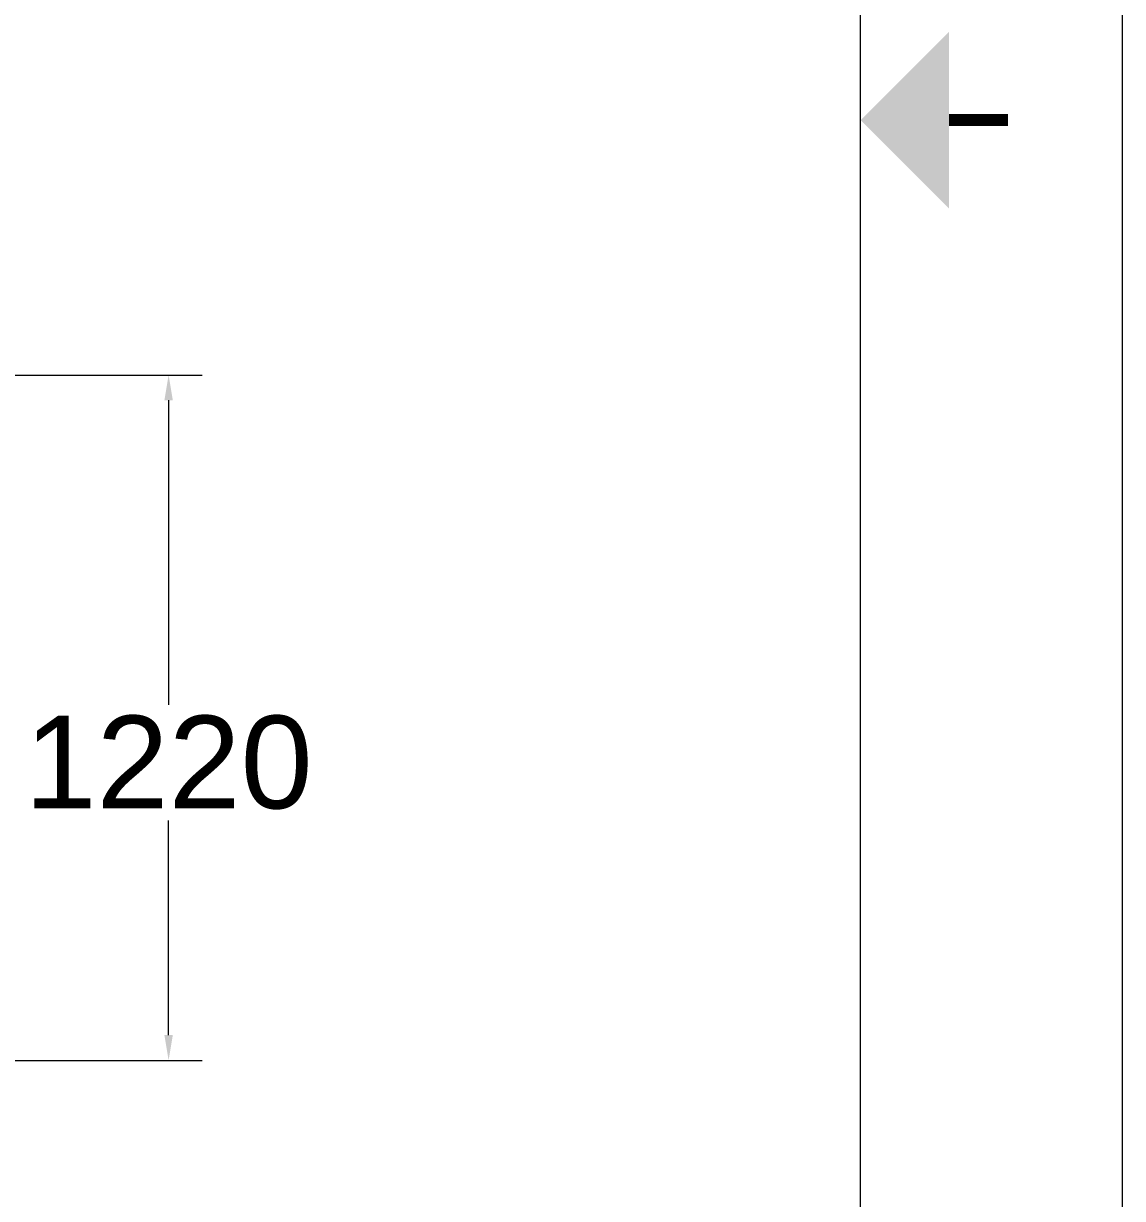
# Model space of a CAD drawing. Header units: millimetres. Extents: x 0 to 559189, y 1 to 426050.
# Drawn here: x 509520 to 559189, y 164265 to 217391 of the extents above; entities that cross this region are included whole.
import ezdxf
from ezdxf.enums import TextEntityAlignment as Align

# ---------------------------------------------------------------- set-up
doc = ezdxf.new("R2010")
doc.units = ezdxf.units.MM
doc.header["$LTSCALE"] = 25.4
doc.layers.get('Defpoints').update_dxf_attribs({"lineweight": 5})
doc.layers.add('Title Block', color=7, linetype='Continuous', lineweight=5)
doc.styles.add('ACANSTS', font='romans.shx', dxfattribs={"height": 25.4})
doc.styles.add('Roman', font='arial.ttf')
doc.styles.get("Standard").update_dxf_attribs({"font": 'arial.ttf'})
doc.dimstyles.new('ISO-25', dxfattribs={"dimscale": 30, "dimtxt": 38.1, "dimasz": 38.1, "dimexe": 50.8, "dimexo": 50.8, "dimgap": 15.875, "dimtad": 1, "dimtih": 1, "dimtoh": 1, "dimdec": 1, "dimlfac": 0.03937, "dimdsep": 46, "dimtxsty": 'Standard', "dimcen": 63.5, "dimclrd": 7, "dimclre": 7, "dimclrt": 7, "dimadec": 0, "dimazin": 0, "dimtfac": 1, "dimtdec": 1, "dimtmove": 0, "dimatfit": 3, "dimfxl": 25.4, "dimlwd": 5, "dimlwe": 5, "dimarcsym": 0})

# ---------------------------------------------------------------- blocks, each defined once
blk = doc.blocks.new('*D23')
at = {"color": 7, "linetype": 'Continuous', "lineweight": 5, "transparency": 16777216}
for p, q in [((498057, 201498), (517601, 201498)), ((516077, 200355), (516077, 186584)), ((516077, 171653), (516077, 181352)), ((497473, 170510), (517601, 170510))]:
    blk.add_line(p, q, dxfattribs=at)
at = {"color": 7, "transparency": 16777216}
for points in [[(515887, 200355), (516268, 200355), (516077, 201498)], [(515887, 171653), (516268, 171653), (516077, 170510)]]:
    blk.add_solid(points, dxfattribs=at)
at = {"layer": 'Defpoints', "color": 0, "transparency": 16777216}
for p in [(496533, 201498), (495949, 170510), (516077, 170510)]:
    blk.add_point(p, dxfattribs=at)
at = {"color": 7, "lineweight": 5, "transparency": 16777216, "insert": (516077, 183968), "char_height": 4191, "attachment_point": 5, "style": 'Roman'}
blk.add_mtext('1220', dxfattribs=at)
blk = doc.blocks.new('LONE STAR BLOWER TITLE BLOCK (SIZE A)')
at = {"layer": 'Title Block', "lineweight": 15}
for p, q in [((600.075, 0), (600.075, 457.2)), ((587.375, 12.7), (587.375, 444.5))]:
    blk.add_line(p, q, dxfattribs=at)
at = {"layer": 'Title Block', "lineweight": 15, "const_width": 0.572}
blk.add_lwpolyline([(594.519, 228.6), (591.661, 228.6)], dxfattribs=at)
at = {"layer": 'Title Block', "lineweight": 15}
blk.add_solid([(591.661, 224.314), (591.661, 232.886), (587.375, 228.6)], dxfattribs=at)
at = {"layer": 'Title Block', "lineweight": 15, "style": 'ACANSTS'}
for tag, p, height in [('DRAWN_BY', (375.455, 58.156), 3.429), ('DRAWN_DATE', (402.657, 58.472), 3.429), ('DRAWING_SUBTITLE', (450.179, 50.212), 5.144), ('CHECKED_BY', (376.02, 49.373), 3.429), ('CHECK_DATE', (402.181, 49.496), 3.429), ('DRAWING_SUBTITLE', (450.116, 39.354), 5.144), ('ENGINEER', (375.867, 40.952), 3.429), ('ENG_DATE', (401.953, 40.924), 3.429), ('MANUFACTURING', (375.757, 32.379), 3.429), ('MFG_DATE', (401.98, 32.456), 3.429), ('CONTROL', (375.757, 23.807), 3.429), ('CONTROL_DATE', (401.98, 23.884), 3.429), ('CAGE_CODE', (455.358, 23.273), 3.429), ('MODEL_FILE_NAME', (230.141, 15.522), 3.429), ('APPROVED_BY', (375.471, 14.544), 3.429), ('APPROVAL_DATE', (401.769, 14.473), 3.429)]:
    blk.add_attdef(tag, p, '', height=height, dxfattribs=at)
at = {"layer": 'Title Block', "lineweight": 15, "style": 'Roman', "flags": 8}
for tag, height, p in [('DWG_NUMBER', 7.144, (484.287, 29.145)), ('SCALE', 3.429, (459.829, 17.884)), ('SHEETNUMBER', 3.429, (539.893, 17.884)), ('TOTA_SHEETS', 3.429, (556.105, 17.82))]:
    blk.add_attdef(tag, text='', height=height, dxfattribs=at).set_placement(p, align=Align.TOP_LEFT)
at = {"layer": 'Title Block', "lineweight": 15, "style": 'ACANSTS'}
blk.add_attdef('REVISION', text='', height=3.429, dxfattribs=at).set_placement((580.377, 22.69), align=Align.CENTER)

msp = doc.modelspace()

# ---------------------------------------------------------------- block references
at = {"xscale": 931.8648284389766, "yscale": 931.8648284389766, "zscale": 931.8648284389766}
msp.add_blockref('LONE STAR BLOWER TITLE BLOCK (SIZE A)', (0.11, 1.34), dxfattribs=at)

# ---------------------------------------------------------------- dimensions: what is measured, and where the dimension line sits
at = {"color": 7, "lineweight": 5}
dim = msp.add_linear_dim(base=(516077.35, 170509.56), p1=(496533.31, 201497.58), p2=(495949.12, 170509.56), angle=90, dimstyle='ISO-25', override={"dimscale": 30, "dimtxt": 139.7, "dimpost": '\\X', "dimtxsty": 'Roman', "dimtmove": 1}, dxfattribs=at)
dim.commit()
dim.dimension.update_dxf_attribs({"geometry": '*D23', "text_midpoint": (516077.35, 183968.33), "dimtype": 160})

doc.saveas('drawing.dxf')
